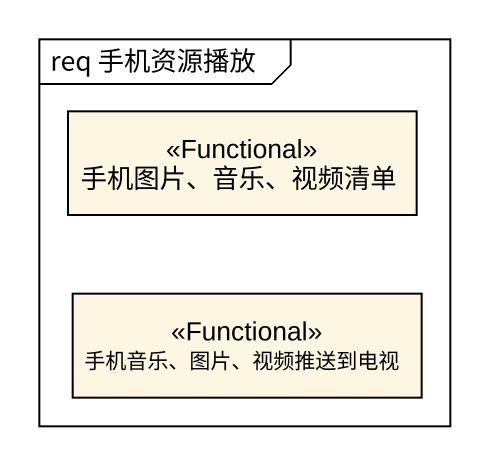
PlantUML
@startuml
mainframe req 手机资源播放
hide circle
hide empty members
class "手机图片、音乐、视频清单" as 手机图片_音乐_视频清单 <<Functional>>
class "手机音乐、图片、视频推送到电视" as 手机音乐_图片_视频推送到电视 <<Functional>>
@enduml
